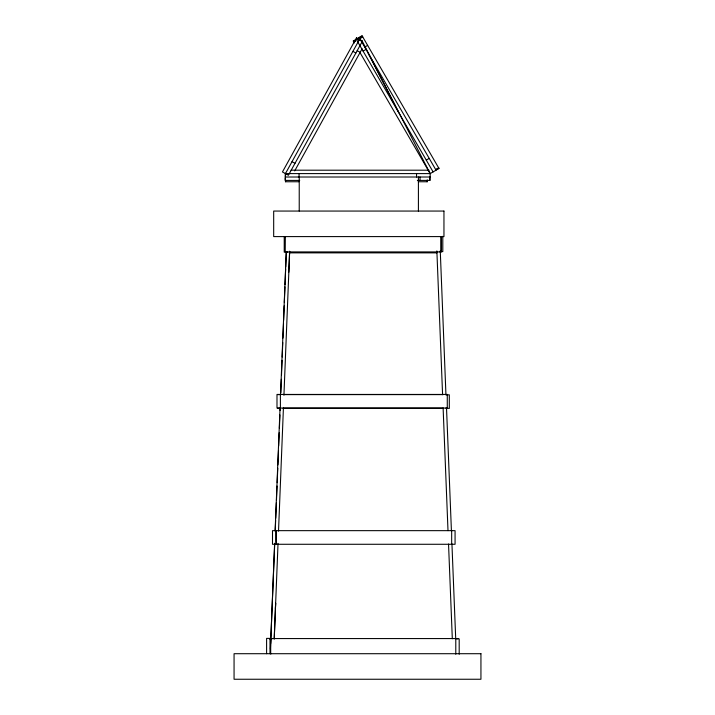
<?xml version="1.0" encoding="UTF-8"?>
<svg xmlns="http://www.w3.org/2000/svg" width="715" height="715" viewBox="0 0 715 715"><rect width="100%" height="100%" fill="white"/><g stroke="black" fill="none" stroke-linecap="round" stroke-linejoin="round"><path stroke-width="1.07" d="M276.392 541.666L276.392 530.655L455.071 530.655L455.071 544.276L276.392 544.276L276.392 530.655M280.396 394.617L280.396 408.059M285.625 174.156L285.482 173.316L285.249 180.412L299.728 180.412M280.816 392.651L281.335 379.299M281.504 374.839L282.068 360.369M282.202 357.026L282.765 342.556M282.943 338.097L283.506 323.627M283.632 320.284L284.195 305.814M284.329 302.472L284.936 286.885M285.026 284.659L285.634 269.072M285.714 266.847L286.286 252.368M274.247 638.316L275.632 603.165L275.418 608.617M288.815 272.201L289.62 251.251M270.413 649.131L274.632 543.257M275.114 531.004L280.03 408.354M280.53 395.038L286.268 252.386M274.703 543.784L270.636 643.616M275.239 530.45L275.65 520.449M275.74 518.232L276.374 502.672M276.464 500.455L277.045 486.012M277.179 482.679L277.769 468.236M277.903 464.902L278.493 450.459M278.671 446.017L279.216 432.682M279.395 428.24L279.931 414.906M280.119 410.464L280.209 408.238M274.211 639.237L278.028 543.391M278.519 531.138L283.444 407.434M283.935 395.172L289.655 251.412M427.347 180.126L427.213 181.753L418.239 181.753M285.625 180.913L285.535 181.753M359.493 39.45L285.437 173.602L285.428 180.412M294.705 170.894L362.13 48.754M359.198 37.609L353.308 41.032L354.425 42.954M359.261 37.707L362.201 36M359.582 38.279L362.532 36.572M360.557 38.261L362.764 36.974M364.695 47.083L367.635 45.376M363.086 51.105L366.035 49.398M426.274 160.106L429.215 158.399M435.73 169.643L438.661 167.909M436.543 169.339L438.751 168.061M436.668 169.553L438.876 168.266M436.025 170.152L438.974 168.445L362.058 35.75L359.109 37.457L436.052 170.188L430.162 173.602L285.437 173.602L285.66 174.943L285.392 174.156M355.444 41.032L353.308 41.032L355.525 41.175M291.005 170.197L429.045 170.197M285.249 177.007L430.162 177.007M417.381 180.412L430.153 180.412L430.162 173.602L362.094 40.88L356.258 39.325L433.102 171.895M298.924 181.753L285.482 181.753L285.321 178.089M285.214 236.826L284.23 236.826L284.23 252.145L287.636 252.145M439.394 251.617L442.8 251.617L442.8 236.299M289.262 252.86L436.981 252.86M277.59 394.617L280.781 394.617M283.363 394.617L443.246 394.617M446.678 394.617L445.937 394.617L440.261 250.777M445.901 394.832L449.306 394.832L449.306 408.453L445.901 408.059M277.59 408.238L280.352 408.238M283.256 408.238L443.237 408.238M457.975 638.567L270.69 638.567L270.69 653.885M269.501 638.897L271.843 638.897M298.361 176.989L299.058 177.007L299.058 173.602M271.494 653.644L270.297 653.59M357.178 50.676L360.163 52.32M352.906 51.373L355.891 53.017M292.015 161.679L295 163.324M359.931 52.454L430.162 173.602M368.261 53.428L398.657 112.478M285.437 176.203L285.437 176.525M427.168 181.753L427.043 180.126M285.356 174.943L285.437 175.407M446.518 407.916L451.406 530.503M451.934 543.874L455.705 638.602M436.865 250.911L442.585 394.68M443.121 408.05L448.001 530.637M448.537 544.017L452.309 638.745M459.191 654.225L459.191 638.897L455.786 638.897L455.786 654.225M451.666 530.655L451.666 544.276M441.2 236.594L441.2 251.921L285.214 251.921L285.339 236.594M441.084 236.594L441.084 251.921M429.608 177.007L429.608 180.412M420.036 177.007L420.036 180.412M418.409 177.007L418.409 211.059M416.541 173.602L416.541 177.007M299.228 177.007L299.228 211.059M270.002 653.707L270.002 638.388L266.597 638.388L266.597 653.707M356.508 37.806L282.452 171.958L288.413 175.247L362.469 41.095L356.508 37.806M443.952 211.059L273.684 211.059L273.684 236.594L443.952 236.594L443.952 211.059M447.277 394.439L276.991 394.439L276.991 408.059L447.277 408.059L447.277 394.439M275.91 530.655L272.504 530.655L272.495 544.276L275.901 544.276L275.901 530.655M480.936 653.707L234.064 653.707L234.064 679.25L480.936 679.25L480.936 653.707"/></g></svg>
